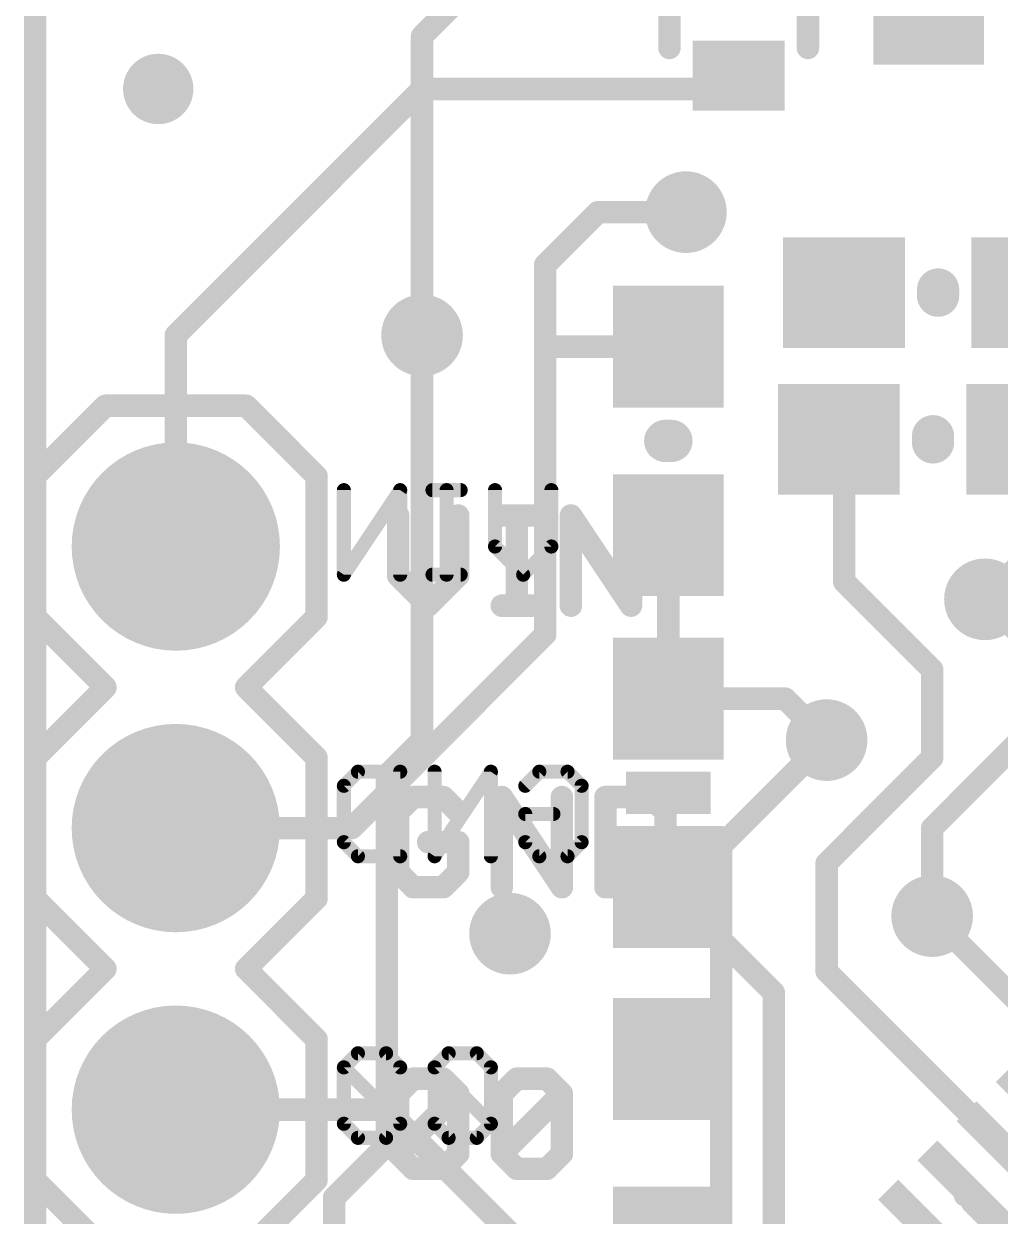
# Model space of a CAD drawing. Extents: x -17.9 to 25.5, y -0.1 to 79.8.
# Drawn here: x -0.1 to 8.71, y 38.41 to 49.16 of the extents above; entities that cross this region are included whole.
import ezdxf

# ---------------------------------------------------------------- set-up
doc = ezdxf.new("R2010")
doc.units = 0
for name, color, linetype in [('1', 12, 'CONTINUOUS'), ('16', 132, 'CONTINUOUS'), ('17', 110, 'CONTINUOUS'), ('18', 110, 'CONTINUOUS'), ('20', 53, 'CONTINUOUS'), ('21', 41, 'CONTINUOUS'), ('22', 40, 'CONTINUOUS')]:
    doc.layers.add(name, color=color, linetype=linetype)

# ---------------------------------------------------------------- blocks, each defined once
blk = doc.blocks.new('RECT')
blk.add_solid([(-0.5, -0.5), (0.5, -0.5), (-0.5, 0.5), (0.5, 0.5)])
blk = doc.blocks.new('PIE')
at = {"const_width": 0.5}
blk.add_lwpolyline([(0, -0.25, 1), (0, 0.25, 1), (0, -0.25)], format="xyb", dxfattribs=at)
blk = doc.blocks.new('ROUNDP')
at = {"const_width": 0.5}
blk.add_lwpolyline([(0, -0.25, 1), (0, 0.25, 1), (0, -0.25)], format="xyb", dxfattribs=at)
blk = doc.blocks.new('ROUNDV')
at = {"const_width": 0.5}
blk.add_lwpolyline([(0, -0.25, 1), (0, 0.25, 1), (0, -0.25)], format="xyb", dxfattribs=at)

msp = doc.modelspace()

# ---------------------------------------------------------------- linework, layer by layer
at = {"layer": '1'}
for points, const_width in [([(0, 0), (0, 55.88)], 0.1778), ([(6.23, 48.5775), (6.35, 48.6975)], 0.2032), ([(1.27, 46.355), (3.4925, 48.5775)], 0.2032), ([(3.4925, 48.5775), (6.23, 48.5775)], 0.2032), ([(7.1438, 46.8965), (7.2998, 46.7405)], 0.2032), ([(7.3025, 46.7433), (7.2998, 46.7405)], 0.2032), ([(7.2998, 46.7405), (7.3933, 46.7405)], 0.2032), ([(1.27, 44.45), (1.27, 46.355)], 0.2032), ([(3.4925, 46.355), (3.4925, 42.7037)], 0.2032), ([(7.3025, 45.3685), (7.254, 45.417)], 0.2032), ([(7.3025, 44.1325), (7.3025, 45.3685)], 0.2032), ([(8.0962, 43.3388), (7.3025, 44.1325)], 0.2032), ([(8.594, 43.9522), (8.5725, 43.9738)], 0.2032), ([(8.89, 43.6563), (8.5725, 43.9738)], 0.2032), ([(8.0962, 43.3388), (8.0962, 42.545)], 0.2032), ([(3.4925, 42.7037), (3.175, 42.3863)], 0.2032), ([(6.1913, 41.7512), (7.1438, 42.7037)], 0.2032), ([(8.0962, 42.545), (7.1438, 41.5925)], 0.2032), ([(3.175, 42.3863), (3.175, 39.0525)], 0.2032), ([(6.1913, 35.4013), (6.1913, 41.7512)], 0.2032), ([(7.1438, 41.5925), (7.1438, 40.6185)], 0.2032), ([(9.518, 39.6945), (8.0962, 41.1163)], 0.2032), ([(7.1438, 40.6185), (8.8109, 38.9513)], 0.2032), ([(3.175, 39.0525), (2.6987, 38.5763)], 0.2032), ([(2.6987, 38.5763), (2.6987, 23.495)], 0.2032), ([(8.4574, 38.5978), (8.3922, 38.5978)], 0.2032), ([(8.4574, 38.5978), (8.4574, 38.5326)], 0.2032), ([(8.4574, 38.5326), (9.0488, 37.9413)], 0.2032)]:
    msp.add_lwpolyline(points, dxfattribs=dict(at, const_width=const_width))
at = {"layer": '1', "const_width": 0.1016}
for points in [[(6.3859, 48.6616, 1), (6.3141, 48.7334)], [(3.4925, 48.6283, 1), (3.4925, 48.5267)], [(3.5284, 48.5416, 1), (3.4566, 48.6134)], [(6.1941, 48.6134, 1), (6.2659, 48.5416)], [(6.23, 48.5267, 1), (6.23, 48.6283)], [(7.1797, 46.9324, 1), (7.1078, 46.8606)], [(7.2638, 46.7764, 1), (7.3357, 46.7046)], [(7.2998, 46.7913, 1), (7.2998, 46.6897)], [(7.2638, 46.7046, 1), (7.3357, 46.7764)], [(7.3384, 46.7073, 1), (7.2666, 46.7792)], [(7.3933, 46.6897, 1), (7.3933, 46.7913)], [(1.3208, 46.355, 1), (1.2192, 46.355)], [(1.2341, 46.3909, 1), (1.3059, 46.3191)], [(3.5433, 46.355, 1), (3.4417, 46.355)], [(7.2899, 45.4529, 1), (7.2181, 45.3811)], [(7.3533, 45.3685, 1), (7.2517, 45.3685)], [(7.2666, 45.3326, 1), (7.3384, 45.4044)], [(1.2192, 44.45, 1), (1.3208, 44.45)], [(7.3384, 44.1684, 1), (7.2666, 44.0966)], [(7.2517, 44.1325, 1), (7.3533, 44.1325)], [(8.6084, 44.0097, 1), (8.5366, 43.9378)], [(8.6084, 44.0097, 1), (8.5366, 43.9378)], [(8.5581, 43.9163, 1), (8.6299, 43.9882)], [(8.1471, 43.3388, 1), (8.0454, 43.3388)], [(8.0603, 43.3028, 1), (8.1322, 43.3747)], [(3.4417, 42.7037, 1), (3.5433, 42.7037)], [(3.5284, 42.6678, 1), (3.4566, 42.7397)], [(7.1797, 42.6678, 1), (7.1078, 42.7397)], [(8.0454, 42.545, 1), (8.1471, 42.545)], [(8.1322, 42.5091, 1), (8.0603, 42.5809)], [(3.2258, 42.3863, 1), (3.1242, 42.3863)], [(3.1391, 42.4222, 1), (3.2109, 42.3503)], [(6.242, 41.7512, 1), (6.1405, 41.7512)], [(6.1553, 41.7872, 1), (6.2272, 41.7153)], [(7.1078, 41.6284, 1), (7.1797, 41.5566)], [(7.1946, 41.5925, 1), (7.093, 41.5925)], [(8.1322, 41.1522, 1), (8.0603, 41.0803)], [(7.1797, 40.6544, 1), (7.1078, 40.5826)], [(7.093, 40.6185, 1), (7.1946, 40.6185)], [(3.2109, 39.0166, 1), (3.1391, 39.0884)], [(3.1242, 39.0525, 1), (3.2258, 39.0525)], [(2.7496, 38.5763, 1), (2.6479, 38.5763)], [(2.6628, 38.6122, 1), (2.7347, 38.5403)], [(8.3922, 38.6486, 1), (8.3922, 38.547)], [(8.4933, 38.5686, 1), (8.4214, 38.4967)], [(8.5082, 38.5978, 1), (8.4066, 38.5978)], [(8.4574, 38.547, 1), (8.4574, 38.6486)], [(8.4066, 38.5326, 1), (8.5082, 38.5326)]]:
    msp.add_lwpolyline(points, format="xyb", dxfattribs=at)
at = {"layer": '16'}
for points, const_width in [([(0, 0), (0, 55.88)], 0.1778), ([(3.4925, 49.0538), (4.445, 50.0063)], 0.2032), ([(3.4925, 46.355), (3.4925, 49.0538)], 0.2032), ([(5.08, 47.4663), (4.6037, 46.99)], 0.2032), ([(5.8738, 47.4663), (5.08, 47.4663)], 0.2032), ([(4.6037, 46.1962), (4.6037, 46.99)], 0.2032), ([(4.66, 46.2525), (4.6037, 46.1962)], 0.2032), ([(4.6037, 43.6563), (4.6037, 46.1962)], 0.2032), ([(5.715, 46.2525), (4.66, 46.2525)], 0.2032), ([(10.16, 45.5613), (8.5725, 43.9738)], 0.2032), ([(5.715, 44.5525), (5.715, 43.0775)], 0.2032), ([(2.8575, 41.91), (4.6037, 43.6563)], 0.2032), ([(9.6837, 43.4975), (8.0962, 41.91)], 0.2032), ([(5.715, 43.0775), (6.77, 43.0775)], 0.2032), ([(6.77, 43.0775), (7.1438, 42.7037)], 0.2032), ([(1.27, 41.91), (2.8575, 41.91)], 0.2032), ([(8.0962, 41.91), (8.0962, 41.1163)], 0.2032), ([(6.6675, 40.425), (5.715, 41.3775)], 0.2032), ([(6.6675, 40.425), (6.6675, 35.1325)], 0.2032), ([(1.27, 39.37), (3.175, 39.37)], 0.2032), ([(3.175, 39.37), (4.5244, 38.0206)], 0.2032)]:
    msp.add_lwpolyline(points, dxfattribs=dict(at, const_width=const_width))
at = {"layer": '16', "const_width": 0.1016}
for points in [[(3.5433, 49.0538, 1), (3.4417, 49.0538)], [(3.4566, 49.0897, 1), (3.5284, 49.0178)], [(5.08, 47.5171, 1), (5.08, 47.4154)], [(5.1159, 47.4303, 1), (5.0441, 47.5022)], [(5.8738, 47.4154, 1), (5.8738, 47.5171)], [(4.5678, 47.0259, 1), (4.6397, 46.9541)], [(4.6545, 46.99, 1), (4.553, 46.99)], [(3.4417, 46.355, 1), (3.5433, 46.355)], [(4.5678, 46.2322, 1), (4.6397, 46.1603)], [(4.6545, 46.1962, 1), (4.553, 46.1962)], [(4.66, 46.3033, 1), (4.66, 46.2017)], [(4.6959, 46.2166, 1), (4.6241, 46.2884)], [(5.715, 46.2017, 1), (5.715, 46.3033)], [(4.553, 46.1962, 1), (4.6545, 46.1962)], [(5.7658, 44.5525, 1), (5.6642, 44.5525)], [(8.5366, 44.0097, 1), (8.6084, 43.9378)], [(4.553, 43.6563, 1), (4.6545, 43.6563)], [(4.6397, 43.6203, 1), (4.5678, 43.6922)], [(5.715, 43.1283, 1), (5.715, 43.0267)], [(6.8059, 43.1134, 1), (6.7341, 43.0416)], [(6.77, 43.0267, 1), (6.77, 43.1283)], [(5.6642, 43.0775, 1), (5.7658, 43.0775)], [(7.1078, 42.6678, 1), (7.1797, 42.7397)], [(1.27, 41.9608, 1), (1.27, 41.8592)], [(2.8216, 41.9459, 1), (2.8934, 41.8741)], [(2.8575, 41.8592, 1), (2.8575, 41.9608)], [(8.1471, 41.91, 1), (8.0454, 41.91)], [(8.0603, 41.9459, 1), (8.1322, 41.8741)], [(5.7509, 41.4134, 1), (5.6791, 41.3416)], [(8.0454, 41.1163, 1), (8.1471, 41.1163)], [(6.7183, 40.425, 1), (6.6167, 40.425)], [(6.6316, 40.3891, 1), (6.7034, 40.4609)], [(1.27, 39.4208, 1), (1.27, 39.3192)], [(3.2109, 39.4059, 1), (3.1391, 39.3341)], [(3.175, 39.3192, 1), (3.175, 39.4208)]]:
    msp.add_lwpolyline(points, format="xyb", dxfattribs=at)
at = {"layer": '20', "const_width": 0.2032}
msp.add_lwpolyline([(0, 55.88), (0, 0)], dxfattribs=at)
at = {"layer": '21'}
for points, const_width in [([(5.725, 50.7475), (5.725, 48.9475)], 0.2032), ([(6.975, 50.7475), (6.975, 48.9475)], 0.2032), ([(8.1498, 46.7126), (8.1498, 46.7684)], 0.381), ([(0.635, 45.72), (0, 45.085)], 0.2032), ([(1.905, 45.72), (0.635, 45.72)], 0.2032), ([(2.54, 45.085), (1.905, 45.72)], 0.2032), ([(8.104, 45.4449), (8.104, 45.3891)], 0.381), ([(0, 43.815), (0, 45.085)], 0.2032), ([(2.54, 45.085), (2.54, 43.815)], 0.2032), ([(3.2766, 44.7301), (3.2766, 44.1878)], 0.2032), ([(3.8189, 44.1878), (3.8189, 44.7301)], 0.2032), ([(4.2121, 44.7301), (4.4833, 44.7301)], 0.2032), ([(4.3477, 43.9166), (4.3477, 44.7301)], 0.2032), ([(4.8358, 43.9166), (4.8358, 44.7301)], 0.2032), ([(4.8358, 44.7301), (5.3781, 43.9166)], 0.2032), ([(5.3781, 43.9166), (5.3781, 44.7301)], 0.2032), ([(5.67, 44.45), (5.67, 44.37)], 0.2032), ([(3.2766, 44.1878), (3.5478, 43.9166)], 0.2032), ([(3.5478, 43.9166), (3.8189, 44.1878)], 0.2032), ([(4.2121, 43.9166), (4.4833, 43.9166)], 0.2032), ([(0.635, 43.18), (0, 43.815)], 0.2032), ([(2.54, 43.815), (1.905, 43.18)], 0.2032), ([(0, 42.545), (0.635, 43.18)], 0.2032), ([(1.905, 43.18), (2.54, 42.545)], 0.2032), ([(0, 41.275), (0, 42.545)], 0.2032), ([(2.54, 42.545), (2.54, 41.275)], 0.2032), ([(3.4122, 42.1901), (3.2766, 42.0545)], 0.2032), ([(3.6833, 42.1901), (3.4122, 42.1901)], 0.2032), ([(3.8189, 42.0545), (3.6833, 42.1901)], 0.2032), ([(4.2121, 41.3766), (4.2121, 42.1901)], 0.2032), ([(4.2121, 42.1901), (4.7544, 41.3766)], 0.2032), ([(4.7544, 41.3766), (4.7544, 42.1901)], 0.2032), ([(5.1476, 42.1901), (5.1476, 41.3766)], 0.2032), ([(5.5544, 42.1901), (5.1476, 42.1901)], 0.2032), ([(5.69, 42.0545), (5.5544, 42.1901)], 0.2032), ([(3.2766, 42.0545), (3.2766, 41.5122)], 0.2032), ([(5.69, 41.5122), (5.69, 42.0545)], 0.2032), ([(3.8189, 41.7833), (3.5478, 41.7833)], 0.2032), ([(3.8189, 41.5122), (3.8189, 41.7833)], 0.2032), ([(3.2766, 41.5122), (3.4122, 41.3766)], 0.2032), ([(3.6833, 41.3766), (3.8189, 41.5122)], 0.2032), ([(5.5544, 41.3766), (5.69, 41.5122)], 0.2032), ([(3.4122, 41.3766), (3.6833, 41.3766)], 0.2032), ([(5.1476, 41.3766), (5.5544, 41.3766)], 0.2032), ([(0.635, 40.64), (0, 41.275)], 0.2032), ([(2.54, 41.275), (1.905, 40.64)], 0.2032), ([(0, 40.005), (0.635, 40.64)], 0.2032), ([(1.905, 40.64), (2.54, 40.005)], 0.2032), ([(0, 38.735), (0, 40.005)], 0.2032), ([(2.54, 40.005), (2.54, 38.735)], 0.2032), ([(3.2766, 39.5145), (3.4122, 39.6501)], 0.2032), ([(3.4122, 39.6501), (3.6833, 39.6501)], 0.2032), ([(3.6833, 39.6501), (3.8189, 39.5145)], 0.2032), ([(4.2121, 39.5145), (4.3477, 39.6501)], 0.2032), ([(4.3477, 39.6501), (4.6189, 39.6501)], 0.2032), ([(4.6189, 39.6501), (4.7544, 39.5145)], 0.2032), ([(3.2766, 38.9722), (3.2766, 39.5145)], 0.2032), ([(3.2766, 38.9722), (3.8189, 39.5145)], 0.2032), ([(3.8189, 39.5145), (3.8189, 38.9722)], 0.2032), ([(4.2121, 38.9722), (4.2121, 39.5145)], 0.2032), ([(4.2121, 38.9722), (4.7544, 39.5145)], 0.2032), ([(4.7544, 39.5145), (4.7544, 38.9722)], 0.2032), ([(3.4122, 38.8366), (3.2766, 38.9722)], 0.2032), ([(3.8189, 38.9722), (3.6833, 38.8366)], 0.2032), ([(4.3477, 38.8366), (4.2121, 38.9722)], 0.2032), ([(4.7544, 38.9722), (4.6189, 38.8366)], 0.2032), ([(3.6833, 38.8366), (3.4122, 38.8366)], 0.2032), ([(4.6189, 38.8366), (4.3477, 38.8366)], 0.2032), ([(0.635, 38.1), (0, 38.735)], 0.2032), ([(2.54, 38.735), (1.905, 38.1)], 0.2032)]:
    msp.add_lwpolyline(points, dxfattribs=dict(at, const_width=const_width))
for points, const_width in [([(5.6742, 48.9475, 1), (5.7758, 48.9475)], 0.1016), ([(6.9242, 48.9475, 1), (7.0258, 48.9475)], 0.1016), ([(8.245, 46.7684, 1), (8.0545, 46.7684)], 0.1905), ([(8.0545, 46.7126, 1), (8.245, 46.7126)], 0.1905), ([(0.635, 45.7708, 1), (0.635, 45.6692)], 0.1016), ([(0.6709, 45.6841, 1), (0.5991, 45.7559)], 0.1016), ([(1.9409, 45.7559, 1), (1.8691, 45.6841)], 0.1016), ([(1.905, 45.6692, 1), (1.905, 45.7708)], 0.1016), ([(8.1993, 45.4449, 1), (8.0088, 45.4449)], 0.1905), ([(8.0088, 45.3891, 1), (8.1993, 45.3891)], 0.1905), ([(0.0508, 45.085, 1), (-0.0508, 45.085)], 0.1016), ([(2.5908, 45.085, 1), (2.4892, 45.085)], 0.1016), ([(-0.0359, 45.1209, 1), (0.0359, 45.0491)], 0.1016), ([(2.5041, 45.0491, 1), (2.5759, 45.1209)], 0.1016), ([(3.3274, 44.7301, 1), (3.2258, 44.7301)], 0.1016), ([(3.8697, 44.7301, 1), (3.7681, 44.7301)], 0.1016), ([(4.2121, 44.7809, 1), (4.2121, 44.6793)], 0.1016), ([(4.3985, 44.7301, 1), (4.2969, 44.7301)], 0.1016), ([(4.4833, 44.6793, 1), (4.4833, 44.7809)], 0.1016), ([(4.8866, 44.7301, 1), (4.785, 44.7301)], 0.1016), ([(4.8781, 44.7583, 1), (4.7935, 44.7019)], 0.1016), ([(5.4289, 44.7301, 1), (5.3273, 44.7301)], 0.1016), ([(5.7208, 44.45, 1), (5.6192, 44.45)], 0.1016), ([(5.6192, 44.37, 1), (5.7208, 44.37)], 0.1016), ([(3.3125, 44.2237, 1), (3.2407, 44.1518)], 0.1016), ([(3.2258, 44.1878, 1), (3.3274, 44.1878)], 0.1016), ([(3.7681, 44.1878, 1), (3.8697, 44.1878)], 0.1016), ([(3.8548, 44.1518, 1), (3.783, 44.2237)], 0.1016), ([(3.5118, 43.9525, 1), (3.5837, 43.8807)], 0.1016), ([(3.5118, 43.8807, 1), (3.5837, 43.9525)], 0.1016), ([(4.2121, 43.9674, 1), (4.2121, 43.8658)], 0.1016), ([(4.4833, 43.8658, 1), (4.4833, 43.9674)], 0.1016), ([(5.3359, 43.8884, 1), (5.4204, 43.9448)], 0.1016), ([(0.0359, 43.8509, 1), (-0.0359, 43.7791)], 0.1016), ([(2.5759, 43.7791, 1), (2.5041, 43.8509)], 0.1016), ([(4.2969, 43.9166, 1), (4.3985, 43.9166)], 0.1016), ([(4.785, 43.9166, 1), (4.8866, 43.9166)], 0.1016), ([(5.3273, 43.9166, 1), (5.4289, 43.9166)], 0.1016), ([(-0.0508, 43.815, 1), (0.0508, 43.815)], 0.1016), ([(2.4892, 43.815, 1), (2.5908, 43.815)], 0.1016), ([(0.6709, 43.1441, 1), (0.5991, 43.2159)], 0.1016), ([(0.5991, 43.1441, 1), (0.6709, 43.2159)], 0.1016), ([(1.9409, 43.2159, 1), (1.8691, 43.1441)], 0.1016), ([(1.8691, 43.2159, 1), (1.9409, 43.1441)], 0.1016), ([(0.0508, 42.545, 1), (-0.0508, 42.545)], 0.1016), ([(-0.0359, 42.5809, 1), (0.0359, 42.5091)], 0.1016), ([(2.5908, 42.545, 1), (2.4892, 42.545)], 0.1016), ([(2.5041, 42.5091, 1), (2.5759, 42.5809)], 0.1016), ([(3.4122, 42.2409, 1), (3.4122, 42.1393)], 0.1016), ([(3.4481, 42.1542, 1), (3.3763, 42.226)], 0.1016), ([(3.7193, 42.226, 1), (3.6474, 42.1542)], 0.1016), ([(3.6833, 42.1393, 1), (3.6833, 42.2409)], 0.1016), ([(4.2629, 42.1901, 1), (4.1613, 42.1901)], 0.1016), ([(4.2544, 42.2183, 1), (4.1699, 42.1619)], 0.1016), ([(4.8052, 42.1901, 1), (4.7036, 42.1901)], 0.1016), ([(5.1984, 42.1901, 1), (5.0968, 42.1901)], 0.1016), ([(5.1476, 42.2409, 1), (5.1476, 42.1393)], 0.1016), ([(5.5903, 42.226, 1), (5.5185, 42.1542)], 0.1016), ([(5.5544, 42.1393, 1), (5.5544, 42.2409)], 0.1016), ([(3.3274, 42.0545, 1), (3.2258, 42.0545)], 0.1016), ([(3.2407, 42.0904, 1), (3.3125, 42.0186)], 0.1016), ([(3.783, 42.0186, 1), (3.8548, 42.0904)], 0.1016), ([(5.7408, 42.0545, 1), (5.6392, 42.0545)], 0.1016), ([(5.654, 42.0186, 1), (5.7259, 42.0904)], 0.1016), ([(3.5478, 41.8341, 1), (3.5478, 41.7325)], 0.1016), ([(3.8697, 41.7833, 1), (3.7681, 41.7833)], 0.1016), ([(3.8189, 41.7325, 1), (3.8189, 41.8341)], 0.1016), ([(3.3125, 41.5481, 1), (3.2407, 41.4763)], 0.1016), ([(3.2258, 41.5122, 1), (3.3274, 41.5122)], 0.1016), ([(3.7681, 41.5122, 1), (3.8697, 41.5122)], 0.1016), ([(3.8548, 41.4763, 1), (3.783, 41.5481)], 0.1016), ([(5.6392, 41.5122, 1), (5.7408, 41.5122)], 0.1016), ([(5.7259, 41.4763, 1), (5.654, 41.5481)], 0.1016), ([(3.4122, 41.4274, 1), (3.4122, 41.3258)], 0.1016), ([(3.3763, 41.3407, 1), (3.4481, 41.4125)], 0.1016), ([(3.6474, 41.4125, 1), (3.7193, 41.3407)], 0.1016), ([(3.6833, 41.3258, 1), (3.6833, 41.4274)], 0.1016), ([(4.1613, 41.3766, 1), (4.2629, 41.3766)], 0.1016), ([(4.7036, 41.3766, 1), (4.8052, 41.3766)], 0.1016), ([(4.7122, 41.3484, 1), (4.7967, 41.4048)], 0.1016), ([(5.1476, 41.4274, 1), (5.1476, 41.3258)], 0.1016), ([(5.0968, 41.3766, 1), (5.1984, 41.3766)], 0.1016), ([(5.5185, 41.4125, 1), (5.5903, 41.3407)], 0.1016), ([(5.5544, 41.3258, 1), (5.5544, 41.4274)], 0.1016), ([(0.0359, 41.3109, 1), (-0.0359, 41.2391)], 0.1016), ([(-0.0508, 41.275, 1), (0.0508, 41.275)], 0.1016), ([(2.4892, 41.275, 1), (2.5908, 41.275)], 0.1016), ([(2.5759, 41.2391, 1), (2.5041, 41.3109)], 0.1016), ([(0.6709, 40.6041, 1), (0.5991, 40.6759)], 0.1016), ([(0.5991, 40.6041, 1), (0.6709, 40.6759)], 0.1016), ([(1.9409, 40.6759, 1), (1.8691, 40.6041)], 0.1016), ([(1.8691, 40.6759, 1), (1.9409, 40.6041)], 0.1016), ([(0.0508, 40.005, 1), (-0.0508, 40.005)], 0.1016), ([(-0.0359, 40.0409, 1), (0.0359, 39.9691)], 0.1016), ([(2.5908, 40.005, 1), (2.4892, 40.005)], 0.1016), ([(2.5041, 39.9691, 1), (2.5759, 40.0409)], 0.1016), ([(3.4122, 39.7009, 1), (3.4122, 39.5993)], 0.1016), ([(3.4481, 39.6142, 1), (3.3763, 39.686)], 0.1016), ([(3.7193, 39.686, 1), (3.6474, 39.6142)], 0.1016), ([(3.6833, 39.5993, 1), (3.6833, 39.7009)], 0.1016), ([(4.3477, 39.7009, 1), (4.3477, 39.5993)], 0.1016), ([(4.3836, 39.6142, 1), (4.3118, 39.686)], 0.1016), ([(4.6548, 39.686, 1), (4.5829, 39.6142)], 0.1016), ([(4.6189, 39.5993, 1), (4.6189, 39.7009)], 0.1016), ([(3.3274, 39.5145, 1), (3.2258, 39.5145)], 0.1016), ([(3.2407, 39.5504, 1), (3.3125, 39.4786)], 0.1016), ([(3.8697, 39.5145, 1), (3.7681, 39.5145)], 0.1016), ([(3.8548, 39.4786, 1), (3.783, 39.5504)], 0.1016), ([(3.783, 39.4786, 1), (3.8548, 39.5504)], 0.1016), ([(4.2629, 39.5145, 1), (4.1613, 39.5145)], 0.1016), ([(4.1762, 39.5504, 1), (4.248, 39.4786)], 0.1016), ([(4.8052, 39.5145, 1), (4.7036, 39.5145)], 0.1016), ([(4.7904, 39.4786, 1), (4.7185, 39.5504)], 0.1016), ([(4.7185, 39.4786, 1), (4.7904, 39.5504)], 0.1016), ([(3.3125, 39.0081, 1), (3.2407, 38.9363)], 0.1016), ([(3.2407, 39.0081, 1), (3.3125, 38.9363)], 0.1016), ([(3.8548, 38.9363, 1), (3.783, 39.0081)], 0.1016), ([(4.248, 39.0081, 1), (4.1762, 38.9363)], 0.1016), ([(4.1762, 39.0081, 1), (4.248, 38.9363)], 0.1016), ([(4.7904, 38.9363, 1), (4.7185, 39.0081)], 0.1016), ([(3.2258, 38.9722, 1), (3.3274, 38.9722)], 0.1016), ([(3.4122, 38.8874, 1), (3.4122, 38.7858)], 0.1016), ([(3.6833, 38.7858, 1), (3.6833, 38.8874)], 0.1016), ([(3.7681, 38.9722, 1), (3.8697, 38.9722)], 0.1016), ([(4.1613, 38.9722, 1), (4.2629, 38.9722)], 0.1016), ([(4.3477, 38.8874, 1), (4.3477, 38.7858)], 0.1016), ([(4.6189, 38.7858, 1), (4.6189, 38.8874)], 0.1016), ([(4.7036, 38.9722, 1), (4.8052, 38.9722)], 0.1016), ([(0.0359, 38.7709, 1), (-0.0359, 38.6991)], 0.1016), ([(2.5759, 38.6991, 1), (2.5041, 38.7709)], 0.1016), ([(3.3763, 38.8007, 1), (3.4481, 38.8725)], 0.1016), ([(3.6474, 38.8725, 1), (3.7193, 38.8007)], 0.1016), ([(4.3118, 38.8007, 1), (4.3836, 38.8725)], 0.1016), ([(4.5829, 38.8725, 1), (4.6548, 38.8007)], 0.1016), ([(-0.0508, 38.735, 1), (0.0508, 38.735)], 0.1016), ([(2.4892, 38.735, 1), (2.5908, 38.735)], 0.1016)]:
    msp.add_lwpolyline(points, format="xyb", dxfattribs=dict(at, const_width=const_width))
at = {"layer": '22'}
for points, const_width in [([(5.6871, 45.4025), (5.7429, 45.4025)], 0.381), ([(3.2951, 44.9586), (2.7866, 44.196)], 0.127), ([(2.7866, 44.196), (2.7866, 44.9586)], 0.127), ([(3.2951, 44.196), (3.2951, 44.9586)], 0.127), ([(3.8408, 44.9586), (3.5866, 44.9586)], 0.127), ([(3.7137, 44.196), (3.7137, 44.9586)], 0.127), ([(4.1509, 44.4502), (4.1509, 44.9586)], 0.127), ([(4.6594, 44.9586), (4.6594, 44.4502)], 0.127), ([(4.4052, 44.196), (4.1509, 44.4502)], 0.127), ([(4.6594, 44.4502), (4.4052, 44.196)], 0.127), ([(3.8408, 44.196), (3.5866, 44.196)], 0.127), ([(2.7866, 42.2915), (2.9138, 42.4186)], 0.127), ([(2.9138, 42.4186), (3.2951, 42.4186)], 0.127), ([(3.2951, 42.4186), (3.2951, 41.656)], 0.127), ([(4.1137, 42.4186), (3.6052, 41.656)], 0.127), ([(3.6052, 41.656), (3.6052, 42.4186)], 0.127), ([(4.1137, 41.656), (4.1137, 42.4186)], 0.127), ([(4.4238, 42.2915), (4.5509, 42.4186)], 0.127), ([(4.5509, 42.4186), (4.8051, 42.4186)], 0.127), ([(4.8051, 42.4186), (4.9322, 42.2915)], 0.127), ([(2.7866, 41.7831), (2.7866, 42.2915)], 0.127), ([(4.9322, 42.2915), (4.9322, 41.7831)], 0.127), ([(4.4238, 41.7831), (4.4238, 42.0373)], 0.127), ([(4.4238, 42.0373), (4.678, 42.0373)], 0.127), ([(2.9138, 41.656), (2.7866, 41.7831)], 0.127), ([(4.5509, 41.656), (4.4238, 41.7831)], 0.127), ([(4.9322, 41.7831), (4.8051, 41.656)], 0.127), ([(3.2951, 41.656), (2.9138, 41.656)], 0.127), ([(4.8051, 41.656), (4.5509, 41.656)], 0.127), ([(2.9138, 39.8787), (2.7866, 39.7515)], 0.127), ([(3.168, 39.8787), (2.9138, 39.8787)], 0.127), ([(3.2951, 39.7515), (3.168, 39.8787)], 0.127), ([(3.7323, 39.8787), (3.6052, 39.7515)], 0.127), ([(3.9866, 39.8787), (3.7323, 39.8787)], 0.127), ([(4.1137, 39.7515), (3.9866, 39.8787)], 0.127), ([(2.7866, 39.7515), (2.7866, 39.2431)], 0.127), ([(3.2951, 39.2431), (2.7866, 39.7515)], 0.127), ([(3.2951, 39.2431), (3.2951, 39.7515)], 0.127), ([(3.6052, 39.7515), (3.6052, 39.2431)], 0.127), ([(4.1137, 39.2431), (3.6052, 39.7515)], 0.127), ([(4.1137, 39.2431), (4.1137, 39.7515)], 0.127), ([(2.7866, 39.2431), (2.9138, 39.116)], 0.127), ([(3.168, 39.116), (3.2951, 39.2431)], 0.127), ([(3.6052, 39.2431), (3.7323, 39.116)], 0.127), ([(3.9866, 39.116), (4.1137, 39.2431)], 0.127), ([(2.9138, 39.116), (3.168, 39.116)], 0.127), ([(3.7323, 39.116), (3.9866, 39.116)], 0.127)]:
    msp.add_lwpolyline(points, dxfattribs=dict(at, const_width=const_width))
for points, const_width in [([(5.6871, 45.4978, 1), (5.6871, 45.3073)], 0.1905), ([(5.7429, 45.3073, 1), (5.7429, 45.4978)], 0.1905), ([(2.8184, 44.9586, 1), (2.7549, 44.9586)], 0.0635), ([(3.3268, 44.9586, 1), (3.2633, 44.9586)], 0.0635), ([(3.3215, 44.941, 1), (3.2687, 44.9763)], 0.0635), ([(3.5866, 44.9904, 1), (3.5866, 44.9269)], 0.0635), ([(3.7454, 44.9586, 1), (3.6819, 44.9586)], 0.0635), ([(3.8408, 44.9269, 1), (3.8408, 44.9904)], 0.0635), ([(4.1827, 44.9586, 1), (4.1192, 44.9586)], 0.0635), ([(4.6911, 44.9586, 1), (4.6276, 44.9586)], 0.0635), ([(4.1734, 44.4727, 1), (4.1285, 44.4278)], 0.0635), ([(4.1192, 44.4502, 1), (4.1827, 44.4502)], 0.0635), ([(4.6276, 44.4502, 1), (4.6911, 44.4502)], 0.0635), ([(4.6818, 44.4278, 1), (4.6369, 44.4727)], 0.0635), ([(2.7602, 44.2136, 1), (2.8131, 44.1784)], 0.0635), ([(2.7549, 44.196, 1), (2.8184, 44.196)], 0.0635), ([(3.2633, 44.196, 1), (3.3268, 44.196)], 0.0635), ([(3.5866, 44.2278, 1), (3.5866, 44.1643)], 0.0635), ([(3.6819, 44.196, 1), (3.7454, 44.196)], 0.0635), ([(3.8408, 44.1643, 1), (3.8408, 44.2278)], 0.0635), ([(4.3827, 44.2185, 1), (4.4276, 44.1735)], 0.0635), ([(4.3827, 44.1735, 1), (4.4276, 44.2185)], 0.0635), ([(2.9138, 42.4504, 1), (2.9138, 42.3869)], 0.0635), ([(2.9362, 42.3962, 1), (2.8913, 42.4411)], 0.0635), ([(3.3268, 42.4186, 1), (3.2633, 42.4186)], 0.0635), ([(3.2951, 42.3869, 1), (3.2951, 42.4504)], 0.0635), ([(3.637, 42.4186, 1), (3.5735, 42.4186)], 0.0635), ([(4.1454, 42.4186, 1), (4.0819, 42.4186)], 0.0635), ([(4.1401, 42.401, 1), (4.0872, 42.4363)], 0.0635), ([(4.5509, 42.4504, 1), (4.5509, 42.3869)], 0.0635), ([(4.5734, 42.3962, 1), (4.5285, 42.4411)], 0.0635), ([(4.8276, 42.4411, 1), (4.7827, 42.3962)], 0.0635), ([(4.8051, 42.3869, 1), (4.8051, 42.4504)], 0.0635), ([(2.8184, 42.2915, 1), (2.7549, 42.2915)], 0.0635), ([(2.7642, 42.314, 1), (2.8091, 42.2691)], 0.0635), ([(4.4014, 42.314, 1), (4.4463, 42.2691)], 0.0635), ([(4.964, 42.2915, 1), (4.9005, 42.2915)], 0.0635), ([(4.9098, 42.2691, 1), (4.9547, 42.314)], 0.0635), ([(4.4238, 42.0691, 1), (4.4238, 42.0056)], 0.0635), ([(4.4556, 42.0373, 1), (4.3921, 42.0373)], 0.0635), ([(4.678, 42.0056, 1), (4.678, 42.0691)], 0.0635), ([(2.8091, 41.8056, 1), (2.7642, 41.7607)], 0.0635), ([(4.4463, 41.8056, 1), (4.4014, 41.7607)], 0.0635), ([(4.9547, 41.7607, 1), (4.9098, 41.8056)], 0.0635), ([(2.7549, 41.7831, 1), (2.8184, 41.7831)], 0.0635), ([(4.3921, 41.7831, 1), (4.4556, 41.7831)], 0.0635), ([(4.9005, 41.7831, 1), (4.964, 41.7831)], 0.0635), ([(2.9138, 41.6878, 1), (2.9138, 41.6242)], 0.0635), ([(2.8913, 41.6335, 1), (2.9362, 41.6785)], 0.0635), ([(3.2633, 41.656, 1), (3.3268, 41.656)], 0.0635), ([(3.2951, 41.6242, 1), (3.2951, 41.6878)], 0.0635), ([(3.5788, 41.6736, 1), (3.6316, 41.6384)], 0.0635), ([(3.5735, 41.656, 1), (3.637, 41.656)], 0.0635), ([(4.0819, 41.656, 1), (4.1454, 41.656)], 0.0635), ([(4.5509, 41.6878, 1), (4.5509, 41.6242)], 0.0635), ([(4.5285, 41.6335, 1), (4.5734, 41.6785)], 0.0635), ([(4.7827, 41.6785, 1), (4.8276, 41.6335)], 0.0635), ([(4.8051, 41.6242, 1), (4.8051, 41.6878)], 0.0635), ([(2.9138, 39.9104, 1), (2.9138, 39.8469)], 0.0635), ([(2.9362, 39.8562, 1), (2.8913, 39.9011)], 0.0635), ([(3.1904, 39.9011, 1), (3.1455, 39.8562)], 0.0635), ([(3.168, 39.8469, 1), (3.168, 39.9104)], 0.0635), ([(3.7323, 39.9104, 1), (3.7323, 39.8469)], 0.0635), ([(3.7548, 39.8562, 1), (3.7099, 39.9011)], 0.0635), ([(4.009, 39.9011, 1), (3.9641, 39.8562)], 0.0635), ([(3.9866, 39.8469, 1), (3.9866, 39.9104)], 0.0635), ([(2.8184, 39.7515, 1), (2.7549, 39.7515)], 0.0635), ([(2.8091, 39.774, 1), (2.7642, 39.7291)], 0.0635), ([(2.7642, 39.774, 1), (2.8091, 39.7291)], 0.0635), ([(3.3268, 39.7515, 1), (3.2633, 39.7515)], 0.0635), ([(3.2726, 39.7291, 1), (3.3175, 39.774)], 0.0635), ([(3.637, 39.7515, 1), (3.5735, 39.7515)], 0.0635), ([(3.6277, 39.774, 1), (3.5828, 39.7291)], 0.0635), ([(3.5828, 39.774, 1), (3.6277, 39.7291)], 0.0635), ([(4.1454, 39.7515, 1), (4.0819, 39.7515)], 0.0635), ([(4.0912, 39.7291, 1), (4.1361, 39.774)], 0.0635), ([(2.7549, 39.2431, 1), (2.8184, 39.2431)], 0.0635), ([(2.8091, 39.2656, 1), (2.7642, 39.2207)], 0.0635), ([(3.2633, 39.2431, 1), (3.3268, 39.2431)], 0.0635), ([(3.3175, 39.2207, 1), (3.2726, 39.2656)], 0.0635), ([(3.2726, 39.2207, 1), (3.3175, 39.2656)], 0.0635), ([(3.5735, 39.2431, 1), (3.637, 39.2431)], 0.0635), ([(3.6277, 39.2656, 1), (3.5828, 39.2207)], 0.0635), ([(4.0819, 39.2431, 1), (4.1454, 39.2431)], 0.0635), ([(4.1361, 39.2207, 1), (4.0912, 39.2656)], 0.0635), ([(4.0912, 39.2207, 1), (4.1361, 39.2656)], 0.0635), ([(2.9138, 39.1478, 1), (2.9138, 39.0842)], 0.0635), ([(2.8913, 39.0935, 1), (2.9362, 39.1385)], 0.0635), ([(3.1455, 39.1385, 1), (3.1904, 39.0935)], 0.0635), ([(3.168, 39.0842, 1), (3.168, 39.1478)], 0.0635), ([(3.7323, 39.1478, 1), (3.7323, 39.0842)], 0.0635), ([(3.7099, 39.0935, 1), (3.7548, 39.1385)], 0.0635), ([(3.9641, 39.1385, 1), (4.009, 39.0935)], 0.0635), ([(3.9866, 39.0842, 1), (3.9866, 39.1478)], 0.0635)]:
    msp.add_lwpolyline(points, format="xyb", dxfattribs=dict(at, const_width=const_width))

# ---------------------------------------------------------------- block references
at = {"layer": '1', "xscale": 1.1}
for p, rotation in [((8.0645, 49.3468), 90), ((7.2998, 46.7405), 180), ((8.9998, 46.7405), 180)]:
    msp.add_blockref('RECT', p, dxfattribs=dict(at, rotation=rotation))
at = {"layer": '1'}
for p, xscale, yscale, rotation in [((6.35, 48.6975), 0.63, 0.83, 270), ((9.1645, 39.3049), 1.143, 0.254, 315), ((8.8109, 38.9513), 1.143, 0.254, 315), ((8.4574, 38.5978), 1.143, 0.254, 315), ((8.1038, 38.2442), 1.143, 0.254, 315)]:
    msp.add_blockref('RECT', p, dxfattribs=dict(at, xscale=xscale, yscale=yscale, rotation=rotation))
at = {"layer": '1', "xscale": 1.1}
for p in [(7.254, 45.417), (8.954, 45.417)]:
    msp.add_blockref('RECT', p, dxfattribs=at)
at = {"layer": '16', "xscale": 0.635, "yscale": 0.635}
msp.add_blockref('PIE', (1.1113, 48.5775), dxfattribs=at)
at = {"layer": '16', "xscale": 1.1}
for p, rotation in [((5.715, 46.2525), 270), ((5.715, 44.5525), 270), ((5.715, 43.0775), 270), ((5.715, 41.3775), 270), ((5.715, 39.8263), 90), ((5.715, 38.1263), 90)]:
    msp.add_blockref('RECT', p, dxfattribs=dict(at, rotation=rotation))
at = {"layer": '17', "xscale": 1.8796, "yscale": 1.8796}
for p in [(1.27, 44.45), (1.27, 44.45), (1.27, 41.91), (1.27, 41.91), (1.27, 39.37), (1.27, 39.37)]:
    msp.add_blockref('ROUNDP', p, dxfattribs=at)
at = {"layer": '18', "xscale": 0.7366, "yscale": 0.7366}
for p in [(5.8738, 47.4663), (5.8738, 47.4663), (3.4925, 46.355), (3.4925, 46.355), (8.5725, 43.9738), (8.5725, 43.9738), (7.1438, 42.7037), (7.1438, 42.7037), (8.0962, 41.1163), (8.0962, 41.1163), (4.2862, 40.9575), (4.2862, 40.9575)]:
    msp.add_blockref('ROUNDV', p, dxfattribs=at)
at = {"layer": '22', "xscale": 0.381, "yscale": 0.762, "rotation": 270}
msp.add_blockref('RECT', (5.715, 42.2275), dxfattribs=at)

doc.saveas('drawing.dxf')
